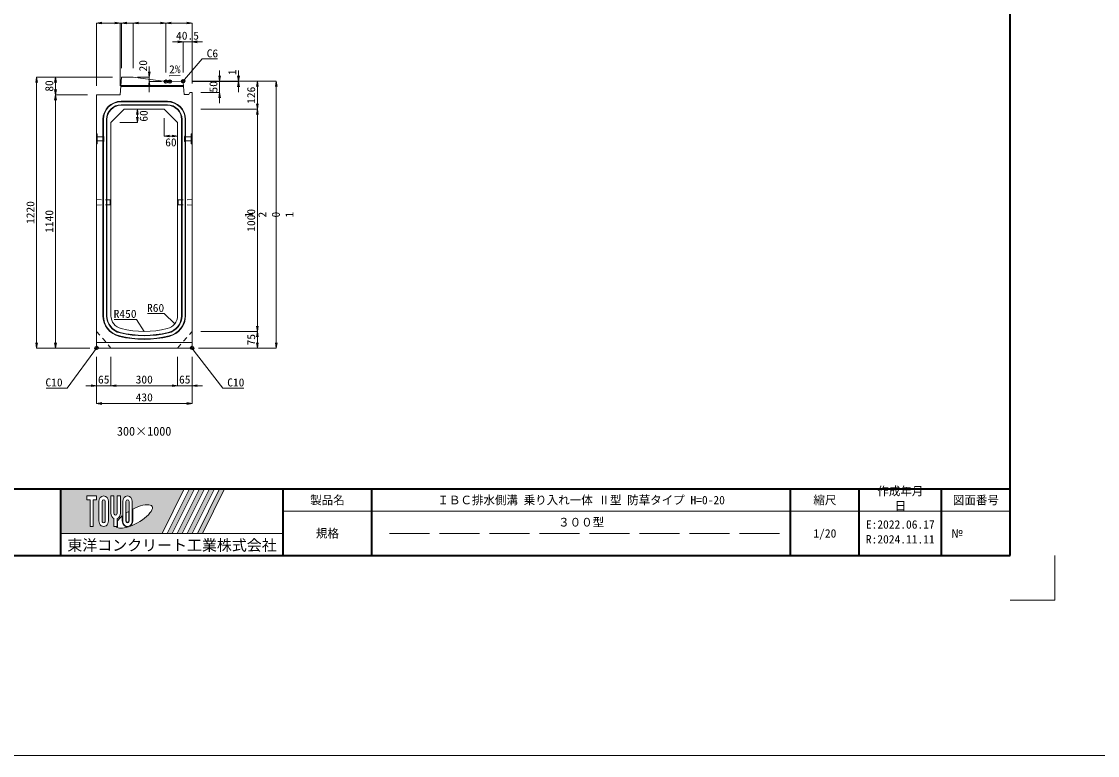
# Model space of a CAD drawing. Units: millimetres at full size; some dimension numbers follow another scale. Extents: x -1267 to 18002, y -8040 to 14480.
# Drawn here: x 3747 to 8593, y -8040 to -4735 of the extents above; entities that cross this region are included whole.
import ezdxf
from ezdxf.enums import TextEntityAlignment as Align

# ---------------------------------------------------------------- set-up
doc = ezdxf.new("R2010")
doc.units = ezdxf.units.MM
doc.header["$LTSCALE"] = 30
doc.header["$PDMODE"] = 32
doc.header["$PDSIZE"] = 15
doc.linetypes.add('DASHED', pattern=[7.5, 6, -1.5])
doc.linetypes.add('USER1', pattern=[1.35, 0.75, -0.6])
for name, color, linetype, lineweight in [('0_2', 7, 'Continuous', 13), ('Defpoints_3', 1, 'Continuous', 13), ('インサート', 3, 'USER1', 9), ('吊りマスター', 4, 'USER1', 9), ('図枠', 7, 'Continuous', 5), ('寸法線', 7, 'Continuous', 13), ('引出線', 4, 'Continuous', 13), ('本体', 2, 'Continuous', 13), ('目地', 132, 'Continuous', 5), ('補助線', 8, 'Continuous', 13)]:
    doc.layers.add(name, color=color, linetype=linetype, lineweight=lineweight)
doc.layers.add('作業エリア', color=11, linetype='Continuous')
doc.layers.add('文字', color=7, linetype='Continuous')
doc.styles.add('ＭＳ ゴシック', font='')
doc.styles.add('ＭＳ 明朝', font='')
doc.styles.get('ＭＳ ゴシック').set_extended_font_data('MS Gothic')
doc.styles.get('ＭＳ 明朝').set_extended_font_data('MS Mincho')

# ---------------------------------------------------------------- blocks, each defined once
blk = doc.blocks.new('open_arrow')
at = {"color": 0, "linetype": 'Continuous', "lineweight": -2}
blk.add_lwpolyline([(7.5, 1.25), (0, 0), (7.5, -1.25)], dxfattribs=at)

msp = doc.modelspace()

# ---------------------------------------------------------------- hatches: boundary and pattern name
at = {"layer": '図枠'}
h = msp.add_hatch(color=256, dxfattribs=at)
h.paths.add_polyline_path([(3925, -6840.17), (3925, -7040.17), (4380.31, -7040.17), (4480.31, -6840.17)])
edge = h.paths.add_edge_path(flags=16)
edge.add_ellipse((4254.45, -6964.01), major_axis=(80.81, 45.23), ratio=0.3471473, start_angle=-144.31122, end_angle=72.1899, ccw=False)
edge.add_ellipse((4224.52, -6983.53), major_axis=(0, 27.5), ratio=0.8463542, start_angle=-160.70346, end_angle=-90)
edge.add_line((4247.8, -6983.53), (4247.8, -6931.11))
edge = h.paths.add_edge_path(flags=16)
edge.add_ellipse((4224.52, -6896.8), major_axis=(0, 25.38), ratio=0.8463542, start_angle=-90, end_angle=90, ccw=False)
edge.add_line((4246.01, -6896.8), (4246.01, -6983.53))
edge.add_ellipse((4224.52, -6983.53), major_axis=(0, 25.38), ratio=0.8463542, start_angle=90, end_angle=-90, ccw=False)
edge.add_line((4203.04, -6983.53), (4203.04, -6896.8))
edge = h.paths.add_edge_path(flags=16)
edge.add_line((4231.69, -6896.8), (4231.69, -6983.53))
edge.add_ellipse((4224.52, -6983.53), major_axis=(0, 8.46), ratio=0.8463542, start_angle=90, end_angle=-90, ccw=False)
edge.add_line((4217.36, -6983.53), (4217.36, -6896.8))
edge.add_ellipse((4224.52, -6896.8), major_axis=(0, 8.46), ratio=0.8463542, start_angle=-90, end_angle=90, ccw=False)
edge = h.paths.add_edge_path(flags=16)
edge.add_line((4229.9, -6941.13), (4229.9, -6983.53))
edge.add_ellipse((4224.52, -6983.53), major_axis=(0, 6.35), ratio=0.8463542, start_angle=90, end_angle=-90, ccw=False)
edge.add_line((4219.15, -6983.53), (4219.15, -6948.08))
edge.add_ellipse((4254.45, -6964.01), major_axis=(80.81, 45.23), ratio=0.3471473, start_angle=107.79174, end_angle=126.47132, ccw=False)
edge = h.paths.add_edge_path(flags=16)
edge.add_ellipse((4170.81, -6949.16), major_axis=(0, 25.38), ratio=0.8463542, start_angle=-163.34117, end_angle=-90, ccw=False)
edge.add_line((4177.97, -6973.09), (4177.97, -7008.92))
edge.add_line((4177.97, -7008.92), (4163.65, -7008.92))
edge.add_line((4163.65, -7008.92), (4163.65, -6973.09))
edge.add_ellipse((4170.81, -6949.16), major_axis=(0, 25.38), ratio=0.8463542, start_angle=90, end_angle=163.34117, ccw=False)
edge.add_line((4149.33, -6949.16), (4149.33, -6871.42))
edge.add_line((4149.33, -6871.42), (4163.65, -6871.42))
edge.add_line((4163.65, -6871.42), (4163.65, -6949.16))
edge.add_ellipse((4170.81, -6949.16), major_axis=(0, 8.46), ratio=0.8463542, start_angle=90, end_angle=-90)
edge.add_line((4177.97, -6949.16), (4177.97, -6871.42))
edge.add_line((4177.97, -6871.42), (4192.3, -6871.42))
edge.add_line((4192.3, -6871.42), (4192.3, -6949.16))
edge = h.paths.add_edge_path(flags=16)
edge.add_line((4201.25, -6961.64), (4201.25, -6983.53))
edge.add_ellipse((4224.52, -6983.53), major_axis=(0, 27.5), ratio=0.8463542, start_angle=90, end_angle=-171.54427)
edge.add_ellipse((4254.45, -6964.01), major_axis=(80.81, 45.23), ratio=0.3471473, start_angle=-178.64954, end_angle=-148.29244, ccw=False)
edge.add_line((4174.89, -7011.03), (4179.76, -7011.03))
edge.add_line((4179.76, -7011.03), (4179.76, -6984.22))
edge.add_ellipse((4254.45, -6964.01), major_axis=(80.81, 45.23), ratio=0.3471473, start_angle=148.21912, end_angle=165.90812, ccw=False)
edge = h.paths.add_edge_path(flags=16)
edge.add_ellipse((4117.1, -6896.8), major_axis=(0, 25.38), ratio=0.8463542, start_angle=-90, end_angle=90, ccw=False)
edge.add_line((4138.59, -6896.8), (4138.59, -6983.53))
edge.add_ellipse((4117.1, -6983.53), major_axis=(0, 25.38), ratio=0.8463542, start_angle=90, end_angle=-90, ccw=False)
edge.add_line((4095.62, -6983.53), (4095.62, -6896.8))
edge = h.paths.add_edge_path(flags=16)
edge.add_line((4124.26, -6896.8), (4124.26, -6983.53))
edge.add_ellipse((4117.1, -6983.53), major_axis=(0, 8.46), ratio=0.8463542, start_angle=90, end_angle=-90, ccw=False)
edge.add_line((4109.94, -6983.53), (4109.94, -6896.8))
edge.add_ellipse((4117.1, -6896.8), major_axis=(0, 8.46), ratio=0.8463542, start_angle=-90, end_angle=90, ccw=False)
h.paths.add_polyline_path([(4084.88, -6871.42), (4084.88, -6888.34), (4070.55, -6888.34), (4070.55, -7008.92), (4056.23, -7008.92), (4056.23, -6888.34), (4041.91, -6888.34), (4041.91, -6871.42)], flags=16)
for points in [[(4403, -7040.17), (4425.69, -7040.17), (4525.69, -6840.17), (4503, -6840.17)], [(4571.06, -6840.17), (4548.38, -6840.17), (4448.38, -7040.17), (4471.06, -7040.17)], [(4616.44, -6840.17), (4593.75, -6840.17), (4493.75, -7040.17), (4516.44, -7040.17)], [(4661.81, -6840.17), (4639.12, -6840.17), (4539.12, -7040.17), (4561.81, -7040.17)]]:
    msp.add_hatch(color=256, dxfattribs=at).paths.add_polyline_path(points)

# ---------------------------------------------------------------- linework, layer by layer
at = {"layer": '0_2', "color": 5}
msp.add_line((-1267.22, -8040.25), (18001.66, -8040.25), dxfattribs=at)
at = {"layer": 'Defpoints_3'}
for p in [(8400, -7140.17), (8200, -7340.17)]:
    msp.add_line(p, (8400, -7340.17), dxfattribs=at)
at = {"layer": 'インサート'}
for p, q in [((4088.2, -5254.75), (4115.2, -5254.75)), ((4088.2, -5254.75), (4088.2, -5271.75)), ((4088.2, -5271.75), (4115.2, -5271.75)), ((4118.2, -5250.75), (4115.2, -5250.75)), ((4115.2, -5250.75), (4115.2, -5275.75)), ((4115.2, -5275.75), (4118.2, -5275.75)), ((4118.2, -5275.75), (4118.2, -5250.75)), ((4481.8, -5250.75), (4484.8, -5250.75)), ((4481.8, -5275.75), (4481.8, -5250.75)), ((4484.8, -5275.75), (4481.8, -5275.75)), ((4484.8, -5250.75), (4484.8, -5275.75)), ((4511.8, -5254.75), (4484.8, -5254.75)), ((4511.8, -5271.75), (4484.8, -5271.75)), ((4511.8, -5254.75), (4511.8, -5271.75))]:
    msp.add_line(p, q, dxfattribs=at)
at = {"layer": '作業エリア'}
for p in [(4397.5, -5005.25), (4415, -5005.25), (4415, -5005.25), (4474.5, -5004.06), (4085, -6205.25), (4515, -6205.25)]:
    msp.add_point(p, dxfattribs=at)
at = {"layer": '吊りマスター'}
for p, q in [((4085, -5536.75), (4085, -5561.75)), ((4085, -5536.75), (4147, -5538.25)), ((4085, -5561.75), (4147, -5560.25)), ((4147, -5538.25), (4147, -5560.25)), ((4515, -5536.75), (4453, -5538.25)), ((4453, -5538.25), (4453, -5560.25)), ((4515, -5561.75), (4453, -5560.25)), ((4515, -5536.75), (4515, -5561.75))]:
    msp.add_line(p, q, dxfattribs=at)
at = {"layer": '図枠', "lineweight": 40}
for p, q in [((8200, -7140.17), (8200, -1600.17)), ((400, -6840.17), (8200, -6840.17)), ((3925, -7140.17), (3925, -6840.17)), ((4925, -7140.17), (4925, -6840.17)), ((5325, -7140.17), (5325, -6840.17)), ((7210, -7140.17), (7210, -6840.17)), ((7520, -7140.17), (7520, -6840.17)), ((7890, -7140.17), (7890, -6840.17)), ((400, -7140.17), (8200, -7140.17))]:
    msp.add_line(p, q, dxfattribs=at)
at = {"layer": '図枠'}
for p, q in [((3925, -6840.17), (4480.31, -6840.17)), ((4041.91, -6871.42), (4041.91, -6888.34)), ((4041.91, -6871.42), (4084.88, -6871.42)), ((4084.88, -6871.42), (4084.88, -6888.34)), ((4149.33, -6871.42), (4163.65, -6871.42)), ((4149.33, -6949.16), (4149.33, -6871.42)), ((4163.65, -6871.42), (4163.65, -6949.16)), ((4177.97, -6871.42), (4192.3, -6871.42)), ((4177.97, -6949.16), (4177.97, -6871.42)), ((4192.3, -6871.42), (4192.3, -6949.16)), ((4480.31, -6840.17), (4380.31, -7040.17)), ((4503, -6840.17), (4403, -7040.17)), ((4525.69, -6840.17), (4425.69, -7040.17)), ((4548.38, -6840.17), (4448.38, -7040.17)), ((4571.06, -6840.17), (4471.06, -7040.17)), ((4593.75, -6840.17), (4493.75, -7040.17)), ((4503, -6840.17), (4525.69, -6840.17)), ((4616.44, -6840.17), (4516.44, -7040.17)), ((4639.12, -6840.17), (4539.12, -7040.17)), ((4548.38, -6840.17), (4571.06, -6840.17)), ((4661.81, -6840.17), (4561.81, -7040.17)), ((4593.75, -6840.17), (4616.44, -6840.17)), ((4639.12, -6840.17), (4661.81, -6840.17)), ((4056.23, -6888.34), (4041.91, -6888.34)), ((4056.23, -6888.34), (4056.23, -7008.92)), ((4070.55, -6888.34), (4070.55, -7008.92)), ((4084.88, -6888.34), (4070.55, -6888.34)), ((4095.62, -6896.8), (4095.62, -6983.53)), ((4109.94, -6983.53), (4109.94, -6896.8)), ((4124.26, -6896.8), (4124.26, -6983.53)), ((4138.59, -6983.53), (4138.59, -6896.8)), ((4203.04, -6896.8), (4203.04, -6983.53)), ((4217.36, -6983.53), (4217.36, -6896.8)), ((4231.69, -6896.8), (4231.69, -6983.53)), ((4246.01, -6983.53), (4246.01, -6896.8)), ((4163.65, -6973.09), (4163.65, -7008.92)), ((4177.97, -6973.09), (4177.97, -7008.92)), ((4201.25, -6961.64), (4201.25, -6983.53)), ((4219.15, -6983.53), (4219.15, -6948.08)), ((4229.9, -6941.13), (4229.9, -6983.53)), ((4247.8, -6983.53), (4247.8, -6931.11)), ((4070.55, -7008.92), (4056.23, -7008.92)), ((4177.97, -7008.92), (4163.65, -7008.92)), ((4174.89, -7011.03), (4179.76, -7011.03)), ((4179.76, -6984.22), (4179.76, -7011.03)), ((3925, -7040.17), (4380.31, -7040.17)), ((4403, -7040.17), (4425.69, -7040.17)), ((4448.38, -7040.17), (4471.06, -7040.17)), ((4493.75, -7040.17), (4516.44, -7040.17)), ((4539.12, -7040.17), (4561.81, -7040.17))]:
    msp.add_line(p, q, dxfattribs=at)
at = {"layer": '図枠', "lineweight": 13}
msp.add_line((8200, -6940.17), (4925, -6940.17), dxfattribs=at)
at = {"layer": '図枠', "linetype": 'DASHED', "lineweight": 9}
msp.add_line((7160, -7040.17), (5375, -7040.17), dxfattribs=at)
at = {"layer": '図枠'}
for centre, major_axis, ratio, start_param, end_param in [((4117.1, -6896.8), (0, 25.38), 0.846354, 4.712389, 7.8539816), ((4224.52, -6896.8), (0, 25.38), 0.846354, 4.712389, 7.8539816), ((4117.1, -6896.8), (0, 8.46), 0.846354, 4.712389, 7.8539816), ((4224.52, -6896.8), (0, 8.46), 0.846354, 4.712389, 7.8539816), ((4254.45, -6964.01), (80.81, 45.23), 0.347147, 4.2621853, 7.7429163), ((4170.81, -6949.16), (0, 25.38), 0.846354, 1.5707963, 2.8017557), ((4170.81, -6949.16), (0, 8.46), 0.846354, 1.5707963, 4.712389), ((4170.81, -6949.16), (0, 25.38), 0.846354, 3.4814296, 4.712389), ((4254.45, -6964.01), (80.81, 45.23), 0.347147, 2.0815197, 2.5155126), ((4254.45, -6964.01), (80.81, 45.23), 0.347147, 1.6817405, 1.8219833), ((4117.1, -6983.53), (0, 25.38), 0.846354, 1.5707963, 4.712389), ((4117.1, -6983.53), (0, 8.46), 0.846354, 1.5707963, 4.712389), ((4254.45, -6964.01), (80.81, 45.23), 0.347147, 3.2093975, 4.2004451), ((4224.52, -6983.53), (0, 27.5), 0.846354, 1.5707963, 3.3154679), ((4224.52, -6983.53), (0, 25.38), 0.846354, 1.5707963, 4.712389), ((4224.52, -6983.53), (0, 8.46), 0.846354, 1.5707963, 4.712389), ((4224.52, -6983.53), (0, 6.35), 0.846354, 1.5707963, 4.712389), ((4224.52, -6983.53), (0, 27.5), 0.846354, 3.5338438, 4.712389)]:
    msp.add_ellipse(centre, major_axis=major_axis, ratio=ratio, start_param=start_param, end_param=end_param, dxfattribs=at)
at = {"layer": '寸法線'}
for p, q in [((4085, -4741.71), (4191.5, -4741.71)), ((4085, -5025.25), (4085, -4741.71)), ((4167.5, -4741.71), (4221.5, -4741.71)), ((4191.5, -5025.25), (4191.5, -4741.71)), ((4191.5, -5025.25), (4191.5, -4741.71)), ((4197.5, -4741.71), (4297.5, -4741.71)), ((4197.5, -4945.25), (4197.5, -4741.71)), ((4197.5, -4945.25), (4197.5, -4741.71)), ((4249.5, -4945.25), (4249.5, -4741.71)), ((4249.5, -4741.71), (4397.5, -4741.71)), ((4249.5, -4945.25), (4249.5, -4741.71)), ((4397.5, -4741.71), (4515, -4741.71)), ((4397.5, -4965.25), (4397.5, -4741.71)), ((4397.5, -4965.25), (4397.5, -4741.71)), ((4515, -5014.06), (4515, -4741.71)), ((4426.5, -4826.71), (4563, -4826.71)), ((4474.5, -4964.06), (4474.5, -4826.71)), ((4515, -5014.06), (4515, -4826.71)), ((4322.83, -4937.25), (4322.83, -5053.25)), ((3815.14, -6205.25), (3815.14, -4985.25)), ((4157.5, -4985.25), (3815.14, -4985.25)), ((3900.14, -5065.25), (3900.14, -4985.25)), ((4157.5, -4985.25), (3900.14, -4985.25)), ((4269.5, -4985.25), (4322.83, -4985.25)), ((4639.33, -5102.06), (4639.33, -4956.06)), ((4724.33, -5053.25), (4724.33, -4956.06)), ((4377.5, -5005.25), (4322.83, -5005.25)), ((4514.5, -5004.06), (4894.33, -5004.06)), ((4514.5, -5004.06), (4809.33, -5004.06)), ((4514.5, -5004.06), (4724.33, -5004.06)), ((4514.5, -5004.06), (4639.33, -5004.06)), ((4514.5, -5005.25), (4724.33, -5005.25)), ((4809.33, -5130.25), (4809.33, -5004.06)), ((4894.33, -6205.25), (4894.33, -5004.06)), ((3900.14, -6205.25), (3900.14, -5065.25)), ((4045, -5065.25), (3900.14, -5065.25)), ((4045, -5065.25), (3900.14, -5065.25)), ((4555, -5054.06), (4639.33, -5054.06)), ((4250, -5130.25), (4269.29, -5130.25)), ((4269.29, -5190.25), (4269.29, -5130.25)), ((4555, -5130.25), (4809.33, -5130.25)), ((4555, -5130.25), (4809.33, -5130.25)), ((4809.33, -6130.25), (4809.33, -5130.25)), ((4390, -5170.25), (4390, -5250.98)), ((4190, -5190.25), (4269.29, -5190.25)), ((4450, -5230.25), (4450, -5250.98)), ((4390, -5250.98), (4450, -5250.98)), ((4555, -6130.25), (4809.33, -6130.25)), ((4555, -6130.25), (4809.33, -6130.25)), ((4809.33, -6205.25), (4809.33, -6130.25)), ((4055, -6205.25), (3815.14, -6205.25)), ((4055, -6205.25), (3900.14, -6205.25)), ((4085, -6245.25), (4085, -6375.25)), ((4085, -6245.25), (4085, -6455.25)), ((4150, -6245.25), (4150, -6375.25)), ((4150, -6245.25), (4150, -6375.25)), ((4450, -6245.25), (4450, -6375.25)), ((4450, -6245.25), (4450, -6375.25)), ((4515, -6245.25), (4515, -6375.25)), ((4515, -6245.25), (4515, -6455.25)), ((4545, -6205.25), (4809.33, -6205.25)), ((4545, -6205.25), (4894.33, -6205.25)), ((4037, -6375.25), (4198, -6375.25)), ((4150, -6375.25), (4450, -6375.25)), ((4402, -6375.25), (4563, -6375.25)), ((4085, -6455.25), (4515, -6455.25))]:
    msp.add_line(p, q, dxfattribs=at)
at = {"layer": '引出線'}
for points in [[(4471.75, -5007.11), (4561.18, -4903.58), (4629.52, -4903.58)], [(4412.69, -4979.44), (4461.4, -4978.47), (4412.66, -4979.44)], [(4437.07, -6096.93), (4389.78, -6049.99), (4315.11, -6049.99)], [(4300, -6130.25), (4265.29, -6076.66), (4164.28, -6076.66)], [(4090, -6200.25), (3952.2, -6385.4), (3857.52, -6385.4)], [(4510, -6200.25), (4653.67, -6385.4), (4748.34, -6385.4)]]:
    msp.add_lwpolyline(points, dxfattribs=at)
at = {"layer": '本体'}
for p, q in [((4191.5, -5065.25), (4197.5, -4985.25)), ((4197.5, -4985.25), (4249.5, -4985.25)), ((4249.5, -4985.25), (4396.17, -5005.07)), ((4415, -5005.25), (4398.85, -5005.25)), ((4468.5, -5004.18), (4415, -5005.25)), ((4468.5, -5004.18), (4475, -5010.04)), ((4475, -5010.04), (4479.5, -5064.06)), ((4085, -5065.25), (4085, -6195.25)), ((4085, -5065.25), (4191.5, -5065.25)), ((4479.5, -5064.06), (4500, -5064.06)), ((4500, -5064.06), (4505, -5054.06)), ((4505, -5054.06), (4515, -5054.06)), ((4515, -6195.25), (4515, -5054.06)), ((4150, -5190.25), (4210, -5130.25)), ((4210, -5130.25), (4390, -5130.25)), ((4390, -5130.25), (4450, -5190.25)), ((4150, -5190.25), (4150, -6059.72)), ((4450, -6059.72), (4450, -5190.25)), ((4085, -6195.25), (4095, -6205.25)), ((4505, -6205.25), (4515, -6195.25)), ((4095, -6205.25), (4505, -6205.25))]:
    msp.add_line(p, q, dxfattribs=at)
at = {"layer": '本体', "lineweight": 9}
for p, q in [((4085, -5238.75), (4088.2, -5240.75)), ((4088.2, -5240.75), (4088.2, -5285.75)), ((4515, -5238.75), (4511.8, -5240.75)), ((4511.8, -5240.75), (4511.8, -5285.75)), ((4088.2, -5285.75), (4085, -5287.75)), ((4511.8, -5285.75), (4515, -5287.75)), ((4085, -6180.25), (4515, -6180.25))]:
    msp.add_line(p, q, dxfattribs=at)
at = {"layer": '本体', "linetype": 'USER1', "lineweight": 9}
for p, q in [((4085, -6130.25), (4150, -6205.25)), ((4450, -6205.25), (4515, -6130.25))]:
    msp.add_line(p, q, dxfattribs=at)
at = {"layer": '本体'}
for centre, radius, start, end in [((4398.85, -4985.25), 20, 262.30395, 270), ((4210, -6059.72), 60, 180, 256.65764), ((4390, -6059.72), 60, 283.34236, 0), ((4300, -5680.25), 450, 256.65764, 283.34236)]:
    msp.add_arc(centre, radius, start, end, dxfattribs=at)
at = {"layer": '目地'}
for p, q in [((4476.43, -5027.25), (4194.35, -5027.25)), ((4476.1, -5023.25), (4194.65, -5023.25)), ((4404, -5094.25), (4196, -5094.25)), ((4404, -5096.25), (4196, -5096.25)), ((4404, -5110.25), (4196, -5110.25)), ((4404, -5112.25), (4196, -5112.25)), ((4114, -5176.25), (4114, -6059.72)), ((4116, -5176.25), (4116, -6059.72)), ((4130, -5176.25), (4130, -6059.72)), ((4132, -5176.25), (4132, -6059.72)), ((4468, -6059.72), (4468, -5176.25)), ((4470, -6059.72), (4470, -5176.25)), ((4484, -6059.72), (4484, -5176.25)), ((4486, -6059.72), (4486, -5176.25))]:
    msp.add_line(p, q, dxfattribs=at)
for centre, radius, start, end in [((4196, -5176.25), 82, 90, 180), ((4196, -5176.25), 80, 90, 180), ((4196, -5176.25), 66, 90, 180), ((4196, -5176.25), 64, 90, 180), ((4404, -5176.25), 82, 0, 90), ((4404, -5176.25), 80, 0, 90), ((4404, -5176.25), 66, 0, 90), ((4404, -5176.25), 64, 0, 90), ((4210, -6059.72), 96, 180, 256.65764), ((4210, -6059.72), 94, 180, 256.65764), ((4210, -6059.72), 80, 180, 256.65764), ((4210, -6059.72), 78, 180, 256.65764), ((4390, -6059.72), 78, 283.34236, 0), ((4390, -6059.72), 80, 283.34236, 0), ((4390, -6059.72), 94, 283.34236, 0), ((4390, -6059.72), 96, 283.34236, 0), ((4300, -5680.25), 486, 256.65764, 283.34236), ((4300, -5680.25), 484, 256.65764, 283.34236), ((4300, -5680.25), 470, 256.65764, 283.34236), ((4300, -5680.25), 468, 256.65764, 283.34236)]:
    msp.add_arc(centre, radius, start, end, dxfattribs=at)
at = {"layer": '補助線'}
msp.add_line((3925, -7040.17), (4925, -7040.17), dxfattribs=at)

# ---------------------------------------------------------------- block references
at = {"layer": '寸法線', "xscale": 3.2, "yscale": 3.2}
for p in [(4085, -4741.71), (4197.5, -4741.71), (4249.5, -4741.71), (4249.5, -4741.71), (4397.5, -4741.71), (4515, -4826.71), (4390, -5250.98), (4150, -6375.25), (4150, -6375.25), (4515, -6375.25), (4085, -6455.25)]:
    msp.add_blockref('open_arrow', p, dxfattribs=at)
for p, rotation in [((4191.5, -4741.71), 180), ((4397.5, -4741.71), 180), ((4515, -4741.71), 180), ((4474.5, -4826.71), 180), ((3815.14, -4985.25), 270), ((3900.14, -4985.25), 270), ((4322.83, -4985.25), 90), ((4639.33, -5004.06), 90), ((4724.33, -5004.06), 90), ((4322.83, -5005.25), 270), ((4724.33, -5005.25), 270), ((4809.33, -5004.06), 270), ((4894.33, -5004.06), 270), ((3900.14, -5065.25), 90), ((3900.14, -5065.25), 270), ((4639.33, -5054.06), 270), ((4269.29, -5130.25), 270), ((4809.33, -5130.25), 90), ((4809.33, -5130.25), 270), ((4269.29, -5190.25), 90), ((4450, -5250.98), 180), ((4809.33, -6130.25), 90), ((4809.33, -6130.25), 270), ((3815.14, -6205.25), 90), ((3900.14, -6205.25), 90), ((4809.33, -6205.25), 90), ((4894.33, -6205.25), 90), ((4085, -6375.25), 180), ((4450, -6375.25), 180), ((4450, -6375.25), 180), ((4515, -6455.25), 180)]:
    msp.add_blockref('open_arrow', p, dxfattribs=dict(at, rotation=rotation))
at = {"layer": '引出線', "xscale": 0.16, "yscale": 0.16}
for p, rotation in [((4412.69, -4979.44), 1.1), ((4471.75, -5007.11), 49.2), ((4437.07, -6096.93), 135.2), ((4300, -6130.25), 122.9), ((4090, -6200.25), 233.3), ((4510, -6200.25), 307.8)]:
    msp.add_blockref('open_arrow', p, dxfattribs=dict(at, rotation=rotation))

# ---------------------------------------------------------------- texts
at = {"layer": '図枠', "style": 'ＭＳ ゴシック'}
for s, p in [('作成年月', (7601.4, -6830.94)), ('日', (7679.1, -6897.6)), ('E:2022.06.17', (7549.6, -6980.94)), ('R:2024.11.11', (7549.6, -7047.6))]:
    msp.add_text(s, height=37.98, dxfattribs=at).set_placement(p, align=Align.TOP_LEFT)
for s, height, p in [('製品名', 37.98, (5125, -6890.17)), ('ＩＢＣ排水側溝 乗り入れ一体 Ⅱ型 防草タイプ H=0-20', 37.98, (6267.5, -6890.17)), ('縮尺', 37.98, (7365, -6890.17)), ('図面番号', 37.98, (8045, -6890.17)), ('３００型', 37.98, (6267.5, -6990.17)), ('規格', 37.98, (5125, -7040.17)), ('1/20', 37.98, (7365, -7040.17)), ('東洋コンクリート工業株式会社', 49.37, (4425, -7093.29))]:
    msp.add_text(s, height=height, dxfattribs=at).set_placement(p, align=Align.MIDDLE_CENTER)
msp.add_text('№', height=37.98, dxfattribs=at).set_placement((7934.35, -7040.17), align=Align.MIDDLE_LEFT)
at = {"layer": '寸法線', "style": 'ＭＳ 明朝', "width": 1.05}
for s, p in [('40.5', (4494.75, -4798.71)), ('60', (4420, -5278.98)), ('65', (4117.5, -6347.25)), ('300', (4300, -6347.25)), ('65', (4482.5, -6347.25)), ('430', (4300, -6427.25))]:
    msp.add_text(s, height=36.03, dxfattribs=at).set_placement(p, align=Align.MIDDLE_CENTER)
for s, p in [('20', (4294.83, -4934.34)), ('1', (4696.33, -4963.78)), ('80', (3872.14, -5025.25)), ('50', (4611.33, -5029.06)), ('126', (4781.33, -5067.16)), ('60', (4297.29, -5160.25)), ('1220', (3787.14, -5595.25)), ('1140', (3872.14, -5635.25)), ('1000', (4781.33, -5630.25)), ('75', (4781.33, -6167.75))]:
    msp.add_text(s, height=36.03, rotation=90, dxfattribs=at).set_placement(p, align=Align.MIDDLE_CENTER)
for s, p in [('1', (4799.37, -5617.62)), ('2', (4860.39, -5617.62)), ('0', (4921.41, -5617.62)), ('1', (4982.43, -5617.62))]:
    msp.add_text(s, height=36.03, rotation=90, dxfattribs=at).set_placement(p, align=Align.BOTTOM_LEFT)
at = {"layer": '引出線', "style": 'ＭＳ 明朝', "width": 1.05}
for s, p in [('C6', (4581.18, -4860.38)), ('C10', (4673.67, -6342.2))]:
    msp.add_text(s, height=36.03, dxfattribs=at).set_placement(p, align=Align.TOP_LEFT)
msp.add_text('2%', height=36.03, rotation=1.146, dxfattribs=at).set_placement((4411.72, -4932.55), align=Align.TOP_LEFT)
for s, p in [('R60', (4389.78, -6006.79)), ('R450', (4265.29, -6033.46)), ('C10', (3932.2, -6342.2))]:
    msp.add_text(s, height=36.03, dxfattribs=at).set_placement(p, align=Align.TOP_RIGHT)
at = {"layer": '文字', "style": 'ＭＳ 明朝'}
msp.add_text('300×1000', height=40.03, dxfattribs=at).set_placement((4299.52, -6580.22), align=Align.MIDDLE_CENTER)

doc.saveas('drawing.dxf')
